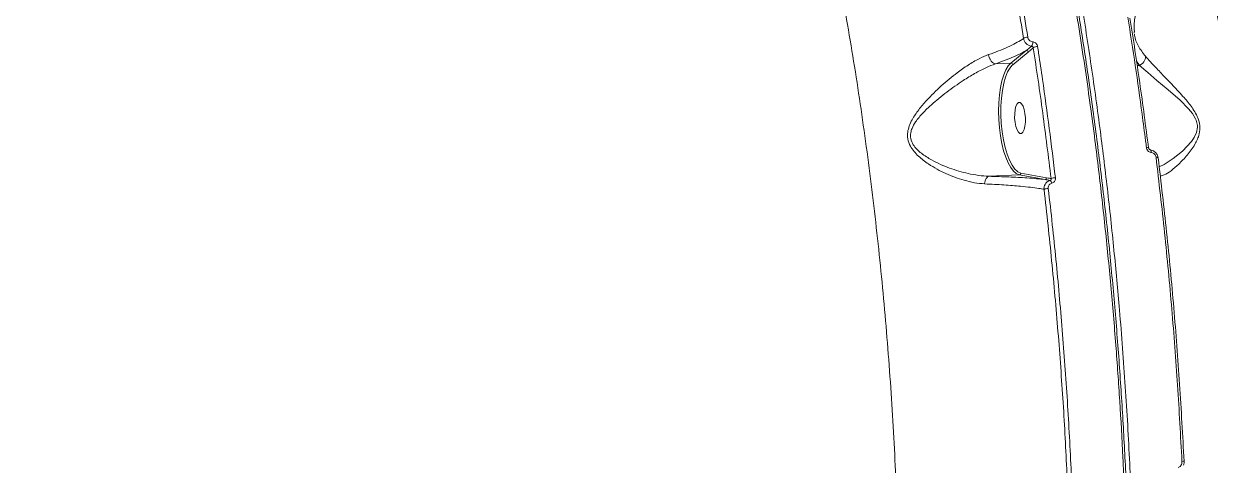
# Model space of a CAD drawing. Header units: millimetres. Extents: x -8607 to 7621, y -5747 to 4382.
# Drawn here: x 4786.3 to 5129.4, y 617.8 to 745.5 of the extents above; entities that cross this region are included whole.
import ezdxf

# ---------------------------------------------------------------- set-up
doc = ezdxf.new("R2010")
doc.units = ezdxf.units.MM
doc.layers.add('DIKOM_ОБЪЕКТ', color=7, linetype='Continuous')

msp = doc.modelspace()

# ---------------------------------------------------------------- linework, layer by layer
at = {"layer": 'DIKOM_ОБЪЕКТ', "color": 7, "linetype": 'Continuous', "lineweight": 15}
for p, q in [((5107.427, 743.15), (5107.46, 742.833)), ((5071.762, 734.113), (5076.23, 737.766)), ((5078.253, 738.561), (5076.764, 737.306)), ((5076.764, 737.306), (5072.296, 733.653)), ((5108.964, 733.473), (5108.095, 734.694)), ((5067.341, 733.905), (5071.762, 734.113)), ((5072.296, 733.653), (5072.021, 733.398)), ((5108.964, 733.473), (5108.284, 733.441)), ((5065.425, 701.389), (5074.179, 701.802)), ((5081.644, 700.444), (5074.179, 701.802)), ((5074.639, 702.322), (5082.103, 700.964))]:
    msp.add_line(p, q, dxfattribs=at)
at = {"layer": 'DIKOM_ОБЪЕКТ', "color": 7, "linetype": 'Continuous', "lineweight": 15, "flags": 128}
for points in [[(5074.179, 701.802), (5073.34, 702.169), (5072.515, 702.883), (5071.72, 703.927), (5070.973, 705.279), (5070.29, 706.91), (5069.686, 708.785), (5069.174, 710.864), (5068.764, 713.101), (5068.466, 715.449), (5068.286, 717.856), (5068.227, 720.272), (5068.292, 722.644), (5068.479, 724.921), (5068.783, 727.054), (5069.199, 728.997), (5069.716, 730.709), (5070.325, 732.151), (5071.012, 733.294), (5071.762, 734.113)], [(5072.021, 733.398), (5071.53, 732.805), (5070.834, 731.609), (5070.223, 730.092), (5069.713, 728.291), (5069.315, 726.25), (5069.04, 724.017), (5068.894, 721.646), (5068.88, 719.194), (5068.999, 716.719), (5069.248, 714.281), (5069.62, 711.938), (5070.108, 709.747), (5070.699, 707.76), (5071.378, 706.025), (5072.131, 704.583), (5072.939, 703.468), (5073.601, 702.839)], [(5114.657, 704.153), (5116.097, 704.791), (5118.737, 706.488), (5121.382, 708.635), (5124.009, 711.45), (5124.797, 712.632), (5125.427, 714.014), (5125.709, 715.594), (5125.692, 716.11), (5125.321, 717.642), (5125.172, 717.991), (5124.279, 719.507), (5123.144, 720.919), (5120.688, 723.385), (5117.291, 726.372), (5114.016, 729.138), (5111.33, 731.423), (5108.976, 733.474), (5108.974, 733.475), (5108.974, 733.475)], [(5074.878, 722.357), (5075.279, 721.672), (5075.609, 720.71), (5075.843, 719.549), (5075.961, 718.284), (5075.954, 717.016), (5075.822, 715.849), (5075.575, 714.877), (5075.235, 714.178), (5074.829, 713.81), (5074.388, 713.802), (5073.95, 714.155), (5073.549, 714.84), (5073.219, 715.802), (5072.985, 716.963), (5072.867, 718.228), (5072.874, 719.496), (5073.007, 720.663), (5073.253, 721.635), (5073.593, 722.334), (5074, 722.702), (5074.44, 722.71), (5074.878, 722.357)], [(5110.969, 709.669), (5111.145, 709.673), (5111.302, 709.668), (5111.433, 709.653), (5111.534, 709.631), (5111.601, 709.6), (5111.631, 709.564), (5111.633, 709.556)], [(5112.353, 708.278), (5112.349, 708.467), (5112.333, 708.639), (5112.303, 708.787), (5112.263, 708.904), (5112.212, 708.987), (5112.154, 709.032), (5112.124, 709.04)], [(5113.741, 706.88), (5113.911, 706.884), (5114.062, 706.88), (5114.191, 706.867), (5114.292, 706.848), (5114.362, 706.821), (5114.398, 706.788), (5114.4, 706.75), (5114.367, 706.709)], [(5073.601, 702.839), (5073.781, 702.709), (5074.639, 702.322)], [(5121.888, 618.936), (5121.884, 618.936), (5121.849, 618.933)]]:
    msp.add_lwpolyline(points, dxfattribs=at)
at = {"layer": 'DIKOM_ОБЪЕКТ', "color": 7, "linetype": 'Continuous', "lineweight": 15}
for centre, radius, start, end in [((5076.666, 739.237), 2.386, 90.19803, 121.11244), ((5076.239, 737.236), 0.53, 7.57107, 90.98517), ((5075.978, 740.116), 2.108, 327.96067, 4.09347), ((5079.486, 736.581), 2.332, 89.72092, 121.90175), ((5071.771, 733.583), 0.53, 7.57012, 90.98516), ((5081.603, 700.942), 0.5, 274.68029, 2.499), ((5082.581, 699.288), 1.039, 5.83886, 57.01632), ((5084.671, 697.713), 3.253, 90.38978, 113.15526), ((5082.647, 694.318), 3.533, 90.84571, 111.42418), ((5123.039, 585.371), 33.585, 91.9638, 93.0804)]:
    msp.add_arc(centre, radius, start, end, dxfattribs=at)
for points, knots in [([(4955.53, 1028.503), (4957.116, 1028.114), (4961.275, 1027.092), (4968.014, 1024.436), (4975.527, 1020.396), (4982.807, 1015.391), (4989.643, 1009.717), (4996.221, 1003.339), (5002.468, 996.433), (5009.016, 988.297), (5015.832, 978.775), (5022.752, 967.891), (5029.334, 956.373), (5035.402, 944.674), (5041.134, 932.587), (5046.479, 920.341), (5051.978, 906.695), (5057.581, 891.539), (5063.129, 875.051), (5068.271, 858.316), (5072.885, 841.912), (5077.125, 825.479), (5080.967, 809.274), (5084.745, 791.896), (5088.412, 773.313), (5091.851, 753.84), (5094.889, 734.541), (5097.473, 716.031), (5099.708, 697.849), (5101.6, 680.238), (5103.364, 661.131), (5104.925, 640.529), (5106.17, 618.843), (5107.01, 597.706), (5107.468, 577.746), (5107.596, 558.435), (5107.429, 539.998), (5106.949, 520.571), (5106.092, 500.228), (5104.808, 479.433), (5103.191, 459.523), (5101.332, 441.046), (5099.226, 423.47), (5096.926, 406.975), (5094.373, 390.806), (5092.458, 380.441), (5091.481, 375.157)], [0, 0, 0, 0, 0.0156509, 0.0410528, 0.0664547, 0.0899044, 0.1133542, 0.1348277, 0.1563011, 0.1771003, 0.2025022, 0.227904, 0.2513538, 0.2748036, 0.2962771, 0.3177505, 0.3385497, 0.3639515, 0.3893534, 0.4128032, 0.436253, 0.4577264, 0.4791999, 0.4999991, 0.5244807, 0.5489623, 0.5715463, 0.5941304, 0.614795, 0.6354597, 0.6554668, 0.6808687, 0.7062706, 0.7297205, 0.7531703, 0.7746438, 0.7961173, 0.8169165, 0.8423185, 0.8677204, 0.8911702, 0.9146201, 0.9360936, 0.9575671, 0.9783663, 1, 1, 1, 1]), ([(5059.064, 270.338), (5060.218, 273.059), (5062.838, 279.24), (5066.747, 289.48), (5070.877, 301.298), (5074.895, 313.989), (5078.861, 327.847), (5082.523, 342.09), (5085.753, 356.075), (5088.529, 369.346), (5091.111, 382.932), (5093.591, 397.464), (5095.946, 413.059), (5098.117, 429.484), (5100.029, 446.351), (5101.665, 463.534), (5102.957, 480.026), (5103.97, 496.171), (5104.754, 512.379), (5105.32, 529.241), (5105.646, 546.843), (5105.708, 565.085), (5105.484, 583.512), (5104.976, 601.985), (5104.236, 619.448), (5103.285, 636.301), (5102.125, 652.904), (5100.705, 669.851), (5099.003, 687.129), (5097.054, 704.326), (5094.667, 722.886), (5091.77, 742.704), (5088.745, 760.869), (5085.965, 776.033), (5083.315, 789.522), (5080.249, 803.986), (5076.638, 819.671), (5072.721, 835.337), (5068.48, 850.953), (5064.004, 866.145), (5059.572, 880.023), (5055.241, 892.627), (5050.652, 905.127), (5045.483, 918.171), (5039.693, 931.562), (5033.699, 944.244), (5027.508, 956.188), (5021.194, 967.252), (5014.785, 977.395), (5008.986, 985.706), (5005.28, 990.432), (5003.772, 992.357)], [0, 0, 0, 0, 0.0156514, 0.0355583, 0.0554997, 0.076825, 0.0981929, 0.1209379, 0.1413137, 0.1591953, 0.1771019, 0.1973257, 0.2175857, 0.238224, 0.2602584, 0.2808448, 0.3014695, 0.3199971, 0.3385524, 0.3587762, 0.3790362, 0.3996746, 0.4217089, 0.4422953, 0.46292, 0.4814476, 0.5000029, 0.5199118, 0.5398551, 0.5599126, 0.5800054, 0.6053449, 0.6307558, 0.6460962, 0.6614524, 0.6813612, 0.7013045, 0.7226339, 0.7440057, 0.7655443, 0.7871266, 0.8050021, 0.8229026, 0.8459797, 0.8690567, 0.8921876, 0.9154829, 0.9388335, 0.9615657, 0.9843493, 1, 1, 1, 1]), ([(5029.323, 982.02), (5031.62, 980.359), (5036.364, 976.93), (5043.49, 970.3), (5050.696, 962.483), (5057.818, 953.495), (5064.83, 943.39), (5070.777, 933.696), (5075.7, 924.895), (5079.655, 917.34), (5083.542, 909.421), (5087.338, 901.182), (5091.035, 892.651), (5094.636, 883.829), (5098.152, 874.685), (5101.571, 865.253), (5104.886, 855.555), (5108.621, 843.969), (5112.717, 830.295), (5117.037, 814.53), (5121.075, 798.407), (5124.779, 782.204), (5128.193, 765.803), (5131.302, 749.362), (5134.228, 732.236), (5136.946, 714.435), (5139.413, 696.069), (5141.563, 677.653), (5143.374, 659.49), (5144.879, 641.43), (5146.079, 623.63), (5147.023, 605.386), (5147.687, 586.732), (5148.041, 567.809), (5148.078, 549.15), (5147.812, 531.049), (5147.256, 513.34), (5146.433, 496.162), (5145.355, 479.635), (5144.07, 463.746), (5143.031, 453.596), (5142.512, 448.516)], [0, 0, 0, 0, 0.0295741, 0.0610736, 0.092718, 0.1244627, 0.1563564, 0.1883528, 0.2074512, 0.2265497, 0.2457365, 0.2649233, 0.2838489, 0.3027745, 0.321786, 0.3407975, 0.3596657, 0.3785551, 0.4067544, 0.4350244, 0.4624508, 0.4899422, 0.5163647, 0.5428453, 0.5688813, 0.5971268, 0.6254429, 0.6529138, 0.6804497, 0.7069148, 0.7334378, 0.7595154, 0.787831, 0.8162174, 0.8437562, 0.87136, 0.89789, 0.9244779, 0.9506191, 0.9752864, 1, 1, 1, 1]), ([(5009.263, 334.981), (5010.653, 339.517), (5013.436, 348.601), (5017.275, 363.062), (5020.863, 378.122), (5024.169, 393.838), (5027.184, 410.145), (5029.897, 427.033), (5032.295, 444.439), (5034.245, 461.257), (5035.803, 477.344), (5037.027, 492.613), (5038.018, 508.122), (5038.774, 523.861), (5039.291, 539.794), (5039.565, 555.905), (5039.595, 572.149), (5039.392, 587.354), (5039.015, 601.465), (5038.514, 614.429), (5037.86, 627.367), (5037.056, 640.279), (5036.099, 653.172), (5034.993, 665.986), (5033.744, 678.687), (5032.352, 691.282), (5030.815, 703.799), (5029.131, 716.236), (5027.304, 728.563), (5025.338, 740.744), (5023.239, 752.756), (5021.006, 764.599), (5018.638, 776.278), (5016.147, 787.74), (5013.539, 798.957), (5010.816, 809.934), (5007.97, 820.697), (5004.693, 832.339), (5000.945, 844.739), (4996.68, 857.761), (4992.229, 870.311), (4987.606, 882.341), (4982.821, 893.83), (4977.881, 904.74), (4972.798, 915.122), (4969.297, 921.523), (4967.544, 924.727)], [0, 0, 0, 0, 0.0279517, 0.0559711, 0.0841497, 0.112398, 0.140846, 0.1693659, 0.1980505, 0.2268089, 0.2504876, 0.2742079, 0.2980249, 0.3218842, 0.3458643, 0.3698877, 0.3940102, 0.4181768, 0.4373171, 0.4564794, 0.475545, 0.4946105, 0.5137639, 0.5329172, 0.5518732, 0.5708292, 0.5898716, 0.608914, 0.6280087, 0.6471254, 0.6661455, 0.6851656, 0.7042731, 0.7233807, 0.7422913, 0.7612018, 0.7801984, 0.799195, 0.8241795, 0.8492136, 0.8742975, 0.8994316, 0.9244982, 0.9496151, 0.9747822, 1, 1, 1, 1]), ([(5075.433, 741.279), (5074.313, 748.206), (5072.068, 762.079), (5068.232, 782.423), (5064.078, 802.445), (5061.01, 815.36), (5059.474, 821.826)], [0, 0, 0, 0, 0.2482505, 0.4971903, 0.7482387, 1, 1, 1, 1]), ([(5060.662, 822.353), (5062.181, 815.963), (5065.222, 803.166), (5069.372, 783.201), (5073.243, 762.724), (5075.518, 748.663), (5076.658, 741.623)], [0, 0, 0, 0, 0.24825027, 0.49718987, 0.74823847, 1, 1, 1, 1]), ([(5080.756, 804.012), (5081.912, 798.664), (5084.182, 788.166), (5087.292, 772.1), (5090.167, 755.945), (5092.824, 739.485), (5095.275, 722.652), (5097.505, 705.486), (5099.507, 687.991), (5101.261, 670.301), (5102.743, 652.675), (5103.957, 635.173), (5104.914, 617.808), (5105.624, 600.38), (5106.087, 582.812), (5106.296, 565.156), (5106.241, 547.422), (5105.922, 529.747), (5105.337, 512.398), (5104.522, 495.401), (5103.777, 484.381), (5103.405, 478.866)], [0, 0, 0, 0, 0.0536771, 0.1053757, 0.1571631, 0.2092202, 0.261368, 0.3145556, 0.36784, 0.4214183, 0.4750955, 0.5267941, 0.5785815, 0.6306386, 0.6827864, 0.7359741, 0.7892585, 0.8428368, 0.896514, 0.9482126, 1, 1, 1, 1]), ([(4487.93, 777.405), (4490.738, 773.599), (4496.362, 765.973), (4505.301, 753.52), (4514.595, 740.338), (4524.262, 726.38), (4534.26, 711.708), (4543.169, 698.436), (4550.84, 686.875), (4557.188, 677.23), (4563.616, 667.386), (4570.086, 657.399), (4576.582, 647.299), (4583.104, 637.084), (4589.675, 626.718), (4596.272, 616.239), (4602.879, 605.672), (4610.575, 593.281), (4619.385, 578.979), (4629.19, 562.906), (4638.886, 546.861), (4648.319, 531.104), (4657.575, 515.502), (4666.579, 500.188), (4675.686, 484.561), (4684.867, 468.657), (4694.046, 452.599), (4702.966, 436.837), (4711.494, 421.616), (4719.715, 406.793), (4727.569, 392.482), (4735.37, 378.115), (4743.082, 363.746), (4750.627, 349.508), (4757.793, 335.802), (4764.482, 322.828), (4770.767, 310.452), (4776.616, 298.752), (4781.993, 287.802), (4786.946, 277.543), (4789.92, 271.225), (4791.409, 268.063)], [0, 0, 0, 0, 0.03134419, 0.06278625, 0.09437289, 0.12605966, 0.15789521, 0.18983324, 0.20889685, 0.22796047, 0.24711226, 0.26626406, 0.28515516, 0.30404626, 0.32302307, 0.34199989, 0.36083371, 0.37968863, 0.40783653, 0.43605496, 0.46343133, 0.4908725, 0.51724689, 0.54367912, 0.56966771, 0.59786162, 0.62612609, 0.65354693, 0.68103254, 0.70744938, 0.73392402, 0.75995407, 0.78821804, 0.81655262, 0.84404121, 0.87159459, 0.89807625, 0.92461569, 0.95070922, 0.97533148, 1, 1, 1, 1]), ([(5107.544, 743.137), (5107.505, 743.343), (5107.353, 744.15), (5107.405, 745.644), (5107.636, 747.426), (5108.025, 748.605), (5108.187, 749.099)], [0, 0, 0, 0, 0.113152, 0.4438159, 0.7672809, 1, 1, 1, 1]), ([(5110.969, 709.669), (5110.888, 710.316), (5110.481, 713.551), (5109.441, 721.51), (5107.769, 733.491), (5106.317, 742.777), (5105.59, 747.423)], [0, 0, 0, 0, 0.0507678, 0.2538476, 0.6266954, 1, 1, 1, 1]), ([(5106.211, 747.141), (5107.178, 740.936), (5109.114, 728.51), (5110.756, 715.826), (5111.578, 709.477)], [0, 0, 0, 0, 0.49945005, 1, 1, 1, 1]), ([(5065.327, 736.599), (5065.573, 736.683), (5066.835, 737.115), (5068.969, 737.918), (5071.503, 739.02), (5073.721, 740.148), (5074.86, 740.901), (5075.433, 741.279)], [0, 0, 0, 0, 0.0563914, 0.288291, 0.5227681, 0.7600043, 1, 1, 1, 1]), ([(5077.766, 738.998), (5077.712, 739.005), (5077.392, 739.047), (5076.811, 739.257), (5076.137, 739.775), (5075.629, 740.475), (5075.498, 741.011), (5075.433, 741.279)], [0, 0, 0, 0, 0.0485308, 0.2867338, 0.5246988, 0.7622785, 1, 1, 1, 1]), ([(5076.658, 741.623), (5076.699, 741.462), (5076.78, 741.142), (5077.091, 740.726), (5077.502, 740.418), (5077.855, 740.295), (5078.049, 740.271), (5078.082, 740.267)], [0, 0, 0, 0, 0.2378088, 0.4755153, 0.7135038, 0.9515312, 1, 1, 1, 1]), ([(5107.497, 742.484), (5107.505, 742.405), (5107.624, 741.191), (5108.516, 738.973), (5109.957, 737.069), (5110.686, 736.106)], [0, 0, 0, 0, 0.03344461, 0.51141748, 1, 1, 1, 1]), ([(5076.23, 737.766), (5075.458, 737.345), (5073.961, 736.529), (5071.206, 735.327), (5068.95, 734.464), (5067.601, 733.995), (5067.341, 733.905)], [0, 0, 0, 0, 0.3208307, 0.6223551, 0.9272313, 1, 1, 1, 1]), ([(5076.23, 737.766), (5076.344, 737.854), (5076.868, 738.26), (5077.372, 738.674), (5077.766, 738.998)], [0, 0, 0, 0, 0.2185559, 1, 1, 1, 1]), ([(5078.253, 738.561), (5078.238, 738.613), (5078.209, 738.717), (5078.101, 738.852), (5077.961, 738.95), (5077.842, 738.989), (5077.777, 738.997), (5077.766, 738.998)], [0, 0, 0, 0, 0.2385191, 0.4769727, 0.7149768, 0.9522192, 1, 1, 1, 1]), ([(5078.082, 740.267), (5078.114, 740.263), (5078.306, 740.239), (5078.658, 740.117), (5079.067, 739.81), (5079.376, 739.394), (5079.457, 739.074), (5079.497, 738.914)], [0, 0, 0, 0, 0.0479293, 0.2856334, 0.523625, 0.7617704, 1, 1, 1, 1]), ([(5083.392, 700.703), (5082.61, 707.067), (5081.045, 719.808), (5079.185, 732.306), (5078.253, 738.561)], [0, 0, 0, 0, 0.49945, 1, 1, 1, 1]), ([(5079.497, 738.914), (5079.594, 738.28), (5080.078, 735.111), (5081.238, 727.254), (5082.901, 715.265), (5084.066, 705.734), (5084.649, 700.965)], [0, 0, 0, 0, 0.0507693, 0.253855, 0.6266991, 1, 1, 1, 1]), ([(5064.172, 699.182), (5063.195, 699.275), (5061.242, 699.463), (5057.484, 700.375), (5052.949, 702.017), (5048.49, 704.45), (5045.452, 706.753), (5043.732, 708.548), (5042.597, 710.185), (5041.893, 712.09), (5041.862, 714.119), (5042.353, 715.986), (5043.391, 718.191), (5045.069, 720.665), (5047.91, 723.954), (5051.611, 727.604), (5055.719, 731.004), (5059.395, 733.61), (5062.484, 735.459), (5064.415, 736.233), (5065.327, 736.599)], [0, 0, 0, 0, 0.05193, 0.1038899, 0.195155, 0.2864042, 0.3437019, 0.3731335, 0.4024724, 0.4366826, 0.4671116, 0.4969772, 0.5269692, 0.5808921, 0.6349545, 0.7265891, 0.8181324, 0.8810564, 0.9438912, 1, 1, 1, 1]), ([(5065.327, 736.599), (5065.333, 736.554), (5065.358, 736.356), (5065.464, 735.884), (5065.738, 735.204), (5066.202, 734.542), (5066.759, 734.06), (5067.143, 733.956), (5067.335, 733.905)], [0, 0, 0, 0, 0.0350348, 0.1552513, 0.3664391, 0.5776263, 0.7888131, 1, 1, 1, 1]), ([(5110.686, 736.106), (5110.688, 736.063), (5110.702, 735.793), (5110.62, 735.251), (5110.272, 734.528), (5109.706, 733.879), (5109.218, 733.61), (5108.974, 733.475)], [0, 0, 0, 0, 0.0428988, 0.2679933, 0.5119958, 0.7559979, 1, 1, 1, 1]), ([(5110.686, 736.106), (5111.345, 735.374), (5112.681, 733.889), (5115.291, 731.13), (5118.273, 728.036), (5121.252, 724.885), (5123.539, 722.181), (5124.99, 720.054), (5125.954, 718.195), (5126.542, 715.937), (5126.333, 713.804), (5125.721, 712.057), (5124.607, 709.881), (5122.733, 707.386), (5120.326, 704.84), (5118.037, 702.885), (5116.217, 701.717), (5115.317, 701.551), (5114.959, 701.485)], [0, 0, 0, 0, 0.0767192, 0.1555045, 0.2392551, 0.3246944, 0.3874916, 0.4193916, 0.4521912, 0.4894099, 0.5325172, 0.5636644, 0.5955474, 0.6800001, 0.7668244, 0.8530351, 0.9415112, 1, 1, 1, 1]), ([(5067.335, 733.905), (5067.334, 733.904), (5066.428, 733.61), (5064.433, 732.807), (5061.285, 731.165), (5057.485, 728.816), (5053.21, 725.81), (5049.315, 722.595), (5046.281, 719.711), (5044.381, 717.443), (5043.249, 715.484), (5042.746, 713.849), (5042.722, 712.204), (5043.432, 710.538), (5044.578, 709.148), (5046.339, 707.619), (5049.458, 705.668), (5054.006, 703.642), (5058.615, 702.299), (5062.417, 701.596), (5064.417, 701.419), (5065.401, 701.388), (5065.404, 701.388)], [0, 0, 0, 0, 0.0000315, 0.0563875, 0.1204489, 0.1845953, 0.278192, 0.3718628, 0.4258212, 0.4796223, 0.5152268, 0.5362004, 0.5637553, 0.5949173, 0.6229094, 0.6510304, 0.7079415, 0.800915, 0.8939191, 0.9468923, 0.9998387, 1, 1, 1, 1]), ([(5067.341, 733.905), (5067.339, 733.904), (5067.337, 733.904), (5067.335, 733.905), (5067.335, 733.905)], [0, 0, 0, 0, 0.6744349, 1, 1, 1, 1]), ([(5108.974, 733.475), (5108.973, 733.475), (5108.969, 733.474), (5108.966, 733.473), (5108.964, 733.473)], [0, 0, 0, 0, 0.4080801, 1, 1, 1, 1]), ([(5112.353, 708.278), (5112.317, 708.282), (5112.122, 708.307), (5111.773, 708.436), (5111.375, 708.751), (5111.078, 709.178), (5111.006, 709.505), (5110.969, 709.669)], [0, 0, 0, 0, 0.0535395, 0.2897948, 0.5263616, 0.7631292, 1, 1, 1, 1]), ([(5112.124, 709.045), (5112.093, 709.048), (5112.026, 709.055), (5111.9, 709.119), (5111.778, 709.225), (5111.687, 709.361), (5111.641, 709.482), (5111.638, 709.541), (5111.637, 709.556)], [0, 0, 0, 0, 0.1664537, 0.3657839, 0.5501154, 0.7456315, 0.9347595, 1, 1, 1, 1]), ([(5112.025, 709.002), (5112.086, 708.995), (5112.415, 708.956), (5113.006, 708.746), (5113.679, 708.227), (5114.182, 707.522), (5114.305, 706.98), (5114.367, 706.709)], [0, 0, 0, 0, 0.05421982, 0.29109556, 0.52763655, 0.76373355, 1, 1, 1, 1]), ([(5113.741, 706.88), (5113.706, 707.044), (5113.634, 707.373), (5113.336, 707.801), (5112.937, 708.118), (5112.585, 708.248), (5112.389, 708.273), (5112.353, 708.278)], [0, 0, 0, 0, 0.2363546, 0.4725827, 0.7091512, 0.9458514, 1, 1, 1, 1]), ([(5121.234, 618.907), (5120.84, 626.255), (5120.049, 640.971), (5118.349, 663.023), (5116.302, 685.052), (5114.596, 699.597), (5113.741, 706.88)], [0, 0, 0, 0, 0.2482523, 0.4971932, 0.7482405, 1, 1, 1, 1]), ([(5114.367, 706.709), (5115.208, 699.544), (5116.893, 685.195), (5118.936, 663.321), (5120.649, 641.217), (5121.448, 626.368), (5121.849, 618.933)], [0, 0, 0, 0, 0.2482526, 0.4971936, 0.7482408, 1, 1, 1, 1]), ([(5064.172, 699.182), (5064.175, 699.211), (5064.201, 699.508), (5064.31, 700.072), (5064.588, 700.743), (5064.968, 701.235), (5065.259, 701.337), (5065.404, 701.388)], [0, 0, 0, 0, 0.0262315, 0.2630996, 0.508735, 0.7543675, 1, 1, 1, 1]), ([(5065.404, 701.388), (5065.407, 701.388), (5065.412, 701.389), (5065.42, 701.389), (5065.425, 701.389)], [0, 0, 0, 0, 0.413179, 1, 1, 1, 1]), ([(5065.425, 701.389), (5067.403, 701.329), (5071.409, 701.208), (5075.879, 700.956), (5079.284, 700.697), (5080.855, 700.528), (5081.644, 700.444)], [0, 0, 0, 0, 0.300144, 0.6082191, 0.8030963, 1, 1, 1, 1]), ([(5074.179, 701.802), (5074.232, 701.81), (5074.337, 701.826), (5074.476, 701.918), (5074.58, 702.05), (5074.628, 702.181), (5074.639, 702.274), (5074.639, 702.31), (5074.639, 702.322)], [0, 0, 0, 0, 0.21464491, 0.4292897, 0.6439376, 0.8585921, 0.95520349, 1, 1, 1, 1]), ([(5081.357, 697.606), (5081.353, 697.698), (5081.338, 698.067), (5081.462, 698.701), (5081.849, 699.398), (5082.423, 699.931), (5082.905, 700.084), (5083.147, 700.16)], [0, 0, 0, 0, 0.0780828, 0.3139777, 0.5432093, 0.7710826, 1, 1, 1, 1]), ([(5083.147, 700.16), (5083.117, 700.166), (5082.625, 700.262), (5082.119, 700.356), (5081.644, 700.444)], [0, 0, 0, 0, 0.0607914, 1, 1, 1, 1]), ([(5082.103, 700.964), (5082.377, 700.911), (5082.807, 700.826), (5083.237, 700.736), (5083.392, 700.703)], [0, 0, 0, 0, 0.6388982, 1, 1, 1, 1]), ([(5083.147, 700.16), (5083.188, 700.174), (5083.236, 700.189), (5083.314, 700.244), (5083.383, 700.326), (5083.426, 700.475), (5083.419, 700.606), (5083.398, 700.684), (5083.392, 700.703)], [0, 0, 0, 0, 0.1726699, 0.1993868, 0.4134528, 0.6505821, 0.9118258, 1, 1, 1, 1]), ([(5084.649, 700.965), (5084.654, 700.909), (5084.674, 700.681), (5084.615, 700.291), (5084.394, 699.863), (5084.055, 699.534), (5083.762, 699.441), (5083.615, 699.394)], [0, 0, 0, 0, 0.0795875, 0.3194881, 0.5497988, 0.7748586, 1, 1, 1, 1]), ([(5081.357, 697.606), (5080.876, 697.695), (5079.739, 697.903), (5077.488, 698.21), (5074.202, 698.558), (5069.873, 698.904), (5066.089, 699.088), (5064.172, 699.182)], [0, 0, 0, 0, 0.1301673, 0.3081385, 0.4882733, 0.7408505, 1, 1, 1, 1]), ([(5088.434, 605.158), (5088.141, 611.989), (5087.553, 625.667), (5086.23, 646.206), (5084.578, 666.735), (5082.909, 683.882), (5081.75, 694.128), (5081.357, 697.606)], [0, 0, 0, 0, 0.22004644, 0.44062187, 0.66281158, 0.88554601, 1, 1, 1, 1]), ([(5083.615, 699.394), (5083.47, 699.348), (5083.18, 699.256), (5082.845, 698.933), (5082.629, 698.511), (5082.571, 698.128), (5082.59, 697.906), (5082.595, 697.85)], [0, 0, 0, 0, 0.2263604, 0.4527269, 0.6823825, 0.9207758, 1, 1, 1, 1]), ([(5082.595, 697.85), (5082.989, 694.364), (5084.141, 684.177), (5085.803, 667.124), (5087.458, 646.634), (5088.794, 625.966), (5089.39, 612.123), (5089.689, 605.193)], [0, 0, 0, 0, 0.1144547, 0.3345006, 0.5550758, 0.7772655, 1, 1, 1, 1]), ([(5120.128, 617.118), (5120.261, 617.16), (5120.528, 617.244), (5120.853, 617.55), (5121.1, 617.964), (5121.232, 618.436), (5121.233, 618.764), (5121.234, 618.907)], [0, 0, 0, 0, 0.188925, 0.3774349, 0.5791838, 0.8164502, 1, 1, 1, 1]), ([(5121.716, 617.771), (5121.79, 618.005), (5121.912, 618.385), (5121.871, 618.781), (5121.855, 618.935)], [0, 0, 0, 0, 0.61338819, 1, 1, 1, 1])]:
    msp.add_open_spline(points, degree=3, knots=knots, dxfattribs=at)

doc.saveas('drawing.dxf')
